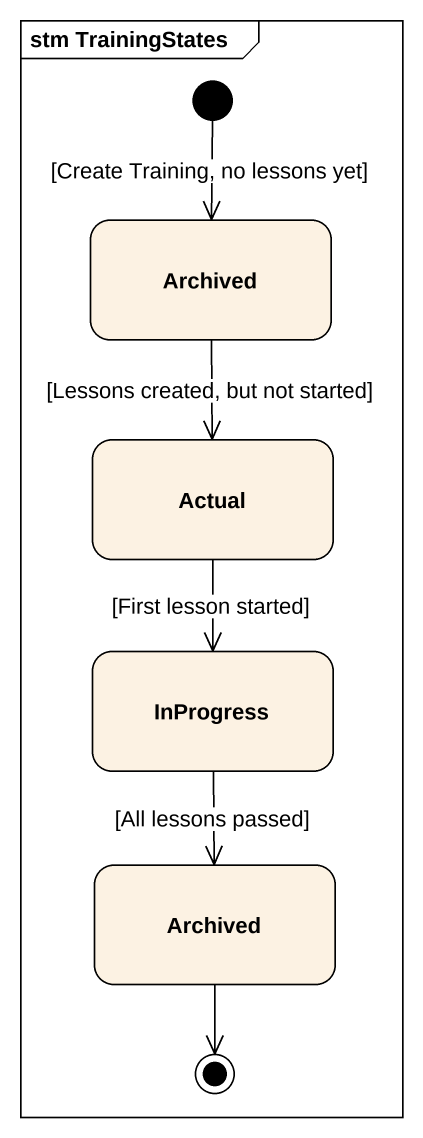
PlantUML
@startuml
mainframe stm TrainingStates
hide empty description
state Archived
state Actual
state InProgress
state "Archived" as Archived_2
[*] --> Archived : [Create Training, no lessons yet]
Archived --> Actual : [Lessons created, but not started]
Actual --> InProgress : [First lesson started]
InProgress --> Archived_2 : [All lessons passed]
Archived_2 --> [*]
@enduml
